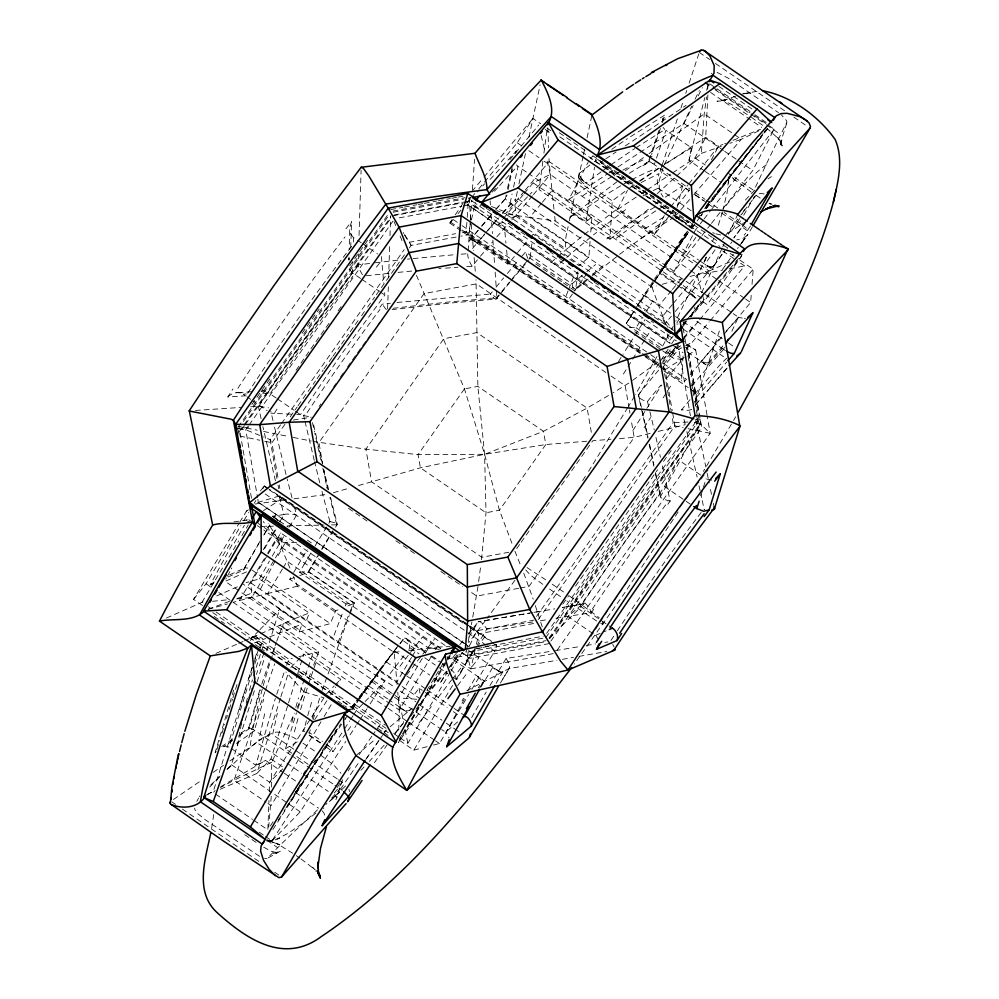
<?xml version="1.0" encoding="UTF-8"?>
<svg xmlns="http://www.w3.org/2000/svg" width="999" height="999" viewBox="0 0 999 999"><rect width="100%" height="100%" fill="white"/><g stroke="black" fill="none" stroke-linecap="round" stroke-linejoin="round"><path stroke-width="0.75" stroke-dasharray="5 3.75" d="M271.253 796.328L268.731 827.085M271.391 787.025L271.753 762.212L294.543 713.111M350.736 247.527L351.548 221.603L349.762 227.747L349.238 249.438M398.713 730.132L399.3 710.052L397.777 692.245M358.466 253.958L358.129 264.885L370.754 263.336M359.053 235.389L361.089 170.367M349.001 257.055L348.901 260.115L349.051 256.568L348.901 259.453M360.589 278.484L352.56 272.989L352.897 261.925M353.521 242.033L353.658 237.612L356.181 239.335M387.612 308.966L388.336 286.825M388.623 277.897L389.735 243.281M389.985 235.677L390.634 215.759M471.665 200.712L472.015 199.937M267.869 829.22L268.981 800.461M269.318 791.87L269.68 782.279L325.686 695.142M707.879 94.942L705.694 137.325L694.992 157.992L671.74 173.476M571.116 212.612L609.989 239.211L612.237 200.911L626.935 189.935M683.054 356.006L681.543 380.219L663.561 367.919M466.895 222.352L466.271 231.706L468.032 234.84L640.484 352.872M467.232 217.357L468.056 205.082L470.292 197.265M662.1 122.415L665.009 114.935L626.173 139.423M468.156 250.737L470.254 220.891M470.354 219.368L471.69 200.312L471.703 201.174M472.44 189.685L474.562 159.353M755.519 187.088C765.609 165.397 776.173 143.506 786.825 122.402A5.32 4.92 9.7 0 0 786.5 120.617L781.343 114.86M689.235 363.186L699.862 424.25L660.314 496.865M657.192 193.681L701.36 153.384L704.208 113.886L706.568 96.878M569.83 259.278L579.22 265.709L588.873 257.18L590.184 239.548M590.771 232.005L591.957 216.92L529.495 174.176M724 334.378L750.624 302.497L751.335 293.419M752.035 284.34L753.209 269.218L737.836 258.691M213.736 814.535L211.313 830.444M696.578 397.165L726.635 362.125M227.959 576.997L243.444 570.167L244.992 567.857L248.813 568.169M478.009 586.388L472.127 620.729M478.646 581.53L480.881 564.56M481.518 559.702L486.014 512.749L484.602 454.308L477.872 386.376L476.024 279.695M579.545 173.227L589.885 165.06M530.119 257.405L532.23 241.458M542.857 161.276L539.098 189.648L586.051 221.778L591.957 216.92M543.918 153.172L547.14 128.871M707.629 89.148L708.491 82.967L706.93 84.003M578.109 272.877L575.649 288.649L586.875 279.083M586.051 221.778L594.53 167.195M595.367 161.863L595.779 159.203M342.532 779.72L335.914 799.724M456.056 679.582L466.408 662.262L468.431 650.586M662.137 122.053L663.099 118.257L661.725 122.265M542.819 638.186L466.196 652.422L466.645 650.074M466.858 648.9L467.52 645.379M468.181 641.857L471.903 621.902M656.455 158.167L665.908 130.32L691.445 147.802L688.985 160.364L703.933 170.604M293.768 749.188L272.59 734.69L277.347 713.298M506.043 195.379L505.469 198.938L508.441 202.148L588.873 257.18M507.48 188.599L512.162 166.758M495.616 209.915L506.356 197.565L506.955 194.793M508.041 189.71L512.487 168.943M516.071 152.273L516.346 150.986L488.773 180.869M513.561 187.1L518.019 166.321L528.221 173.302M517.357 191.508L516.058 197.59L566.895 232.38L568.131 226.623M518.981 183.903L525.437 153.634M528.971 137.063L540.147 84.74M569.355 220.854L583.179 156.044M583.503 154.533L585.127 146.94M587.075 137.825L591.932 115.035M510.127 203.297L512.075 194.031M659.153 363.012L638.411 395.417L647.926 438.249M470.579 223.601L468.032 234.84L460.914 236.164M471.453 219.768L475.387 202.51M475.212 649.462L470.791 668.918L451.698 655.856M476.398 644.255L478.771 633.841L477.01 630.706L279.92 495.816L258.366 502.247L255.095 504.707M264.673 713.786L258.729 740.958L264.935 736.837L272.59 734.69M675.774 212.787L675.324 214.573L672.739 216.096M677.122 207.442L682.517 186.039L688.998 190.484M688.985 160.364L704.832 97.477M706.668 90.222L708.191 84.178M238.798 736.026L249.201 728.783L260.402 690.072M231.506 748.638L255.769 765.234L275.349 698.401M306.368 720.654L303.584 731.618L304.695 731.505M320.729 742.856L308.803 734.69L310.314 729.832M216.071 751.835L215.172 752.459L233.729 689.947M722.801 210.814L727.122 192.42L728.783 177.422L728.658 183.104L728.446 177.048M307.742 715.571L312.225 699.962M248.963 727.634L254.433 730.207L263.773 699.1M291.92 753.234L285.427 748.788L296.478 712.774M313.062 719.917L320.304 695.953M312.312 718.456L314.985 709.477M722.427 212.088L717.844 226.723M700.873 495.566L706.043 478.783M216.883 749.437L219.63 740.571M221.915 733.179L224.675 724.3M226.511 718.393L227.422 715.434M229.258 709.515L232.467 699.163M232.929 697.689L237.05 684.377M227.048 769.205L231.406 764.735L255.245 687.836M257.08 681.93L264.872 656.793M266.708 650.873L279.545 609.477L384.69 681.43L367.794 707.517M259.84 689.884L248.776 727.672L238.811 734.677M252.098 667.707L213.012 792.357L214.835 791.57M254.895 658.803L257.218 651.385M280.432 698.176L256.818 773.476L219.705 789.472M280.894 696.69L289.235 670.117M282.742 768.868L269.68 782.279L256.818 773.476L270.954 758.94L288.087 704.307M288.549 702.834L297.352 674.775M297.814 673.301L303.833 654.108L340.659 679.308L336.488 685.814M741.62 254.72L740.883 257.043L707.167 304.67L701.785 300.986M569.967 217.969L570.292 217.208A9.628 5.694 52.8 0 1 578.309 217.22M276.711 694.268L284.578 671.166M661.638 166.621L660.189 171.016L688.061 190.085M662.125 165.16L678.034 116.833M680.931 108.042L683.341 100.724M685.751 93.394L686.725 90.472M689.135 83.154L698.776 53.859M786.787 123.027L782.492 136.501L780.481 146.641L780.906 140.547L782.192 145.966L777.709 137.375L781.255 143.656L779.008 139.111L766.87 128.334M252.098 671.99L229.146 747.09L225.949 746.203L222.315 746.728M322.065 690.409L349.238 615.621M660.439 128.471L651.585 154.62M662.612 122.053L665.009 114.935M254.757 664.098L257.942 654.795M261.8 684.103L269.63 660.988M297.789 708.865L305.469 686.975M658.94 130.419L648.576 161.076L644.555 164.485L649.063 161.326L628.608 173.651M642.794 165.809L649.038 162.15L649.887 159.64M655.007 162.45L654.27 164.585L689.847 188.923M694.979 401.998L720.466 327.859M264.872 691.832L234.016 780.244L220.542 787.512M265.384 690.359L274.65 663.836M260.277 648.076L262.675 641.308L261.663 640.484M250.499 640.571L251.86 637.612M286.663 665.297L288.848 659.215L292.22 658.378M272.14 653.87L276.224 642.594M566.57 233.479C565.721 237.849 562.649 255.869 571.353 244.842M306.681 619.942L309.215 613.011L259.39 578.908L246.079 582.629M515.122 153.596L516.346 150.986M342.058 781.83L339.548 786.675L333.404 794.043M334.128 635.177L342.994 611.888M308.654 678.333L311.114 671.778M276.735 641.183L282.854 624.887M309.24 733.903L308.928 732.255L322.49 741.52M337.874 642.944L348.251 616.183M712.437 241.696L713.848 237.962M313.624 665.184L318.831 651.823L279.97 625.224L283.941 628.059M662.961 168.194L659.203 180.507L659.265 189.136A16.296 11.826 44.9 0 0 660.539 192.695L663.136 196.928M246.578 571.89L225.162 581.356L299.101 631.955L302.222 624.013L255.269 591.883L236.463 598.776M568.056 290.921L564.822 299.163L566.57 302.285L573.588 292.345M568.593 289.548L573.438 277.21L577.884 271.878M345.317 605.981L346.104 604.008L354.108 602.772M349.812 614.21L354.308 602.946M660.189 495.866L655.219 472.752M350.237 611.251L353.271 603.808L345.604 606.843M664.36 164.748L691.683 106.219M299.101 631.955L330.294 623.626L335.751 610.739L340.135 609.015M706.368 256.98L703.608 263.561L706.793 256.069M264.31 486.088L262.937 488.611M742.095 254.283L740.883 257.043L691.021 316.77M706.181 257.467L675.848 321.104M731.88 331.218L738.361 317.12L733.254 313.636M725.499 350.699L723.513 349.338L724.475 347.34M690.471 316.958L694.967 307.18M701.573 292.844L722.127 248.239M722.776 246.84L724.7 242.657M728.558 234.278L737.574 214.71M297.153 707.504L304.32 692.07L285.901 672.015M695.117 99.126L699.325 90.484M469.505 645.754L469.093 646.803L465.234 644.218M469.63 645.516L477.01 630.706L533.891 620.142M593.031 633.653L567.819 616.408L580.182 606.081L622.102 545.504L664.547 486.513L678.321 459.802L703.533 477.06M700.923 236.913L674.063 271.341L568.918 199.375L588.174 162.175M669.617 215.372L654.308 234.802L617.482 209.603L627.472 190.31M618.019 166.945L683.928 123.414L693.194 105.507M698.189 95.867L702.472 87.6M654.308 234.802L664.298 215.522M711.425 159.915L718.556 146.141L722.876 144.405M674.063 271.341L695.454 230.007L699.3 225.087M723.001 208.629L752.746 170.517L774.15 129.183L751.211 113.486M671.64 329.233L673.039 326.523M744.417 209.678L742.02 214.261M196.815 801.41L198.626 798.039M449.9 222.864L452.048 219.605M213.137 583.541L210.215 584.827L231.955 544.83M225.836 579.07L226.373 578.059M662.674 346.079L668.868 334.515M227.46 576.036L230.195 570.966M231.293 568.931L231.843 567.919M656.955 356.556L635.376 394.68M708.428 362.749L709.602 361.238M259.39 578.908L269.443 561.063M471.678 717.532L486.213 691.995M739.61 218.681L733.453 228.359L727.946 233.504M464.448 698.963L445.904 732.429L448.014 734.877L449.038 738.024M243.444 570.167L258.791 543.668M743.718 215.235L752.372 200.05L740.921 214.947M740.471 220.941L739.385 222.839L724.138 212.4M750.436 225.986L744.243 235.24M753.458 198.152L754.545 196.254M733.541 420.454L735.626 416.808M199.4 796.653L199.825 795.941M272.277 556.131L284.203 535.701M346.104 604.008L299.625 572.202L303.858 564.86M335.751 610.739L289.735 579.245L291.034 576.985M308.679 571.99L318.469 555.282M453.783 677.709L456.68 679.695L460.939 672.364M731.43 424.113L703.421 471.341M263.249 549.787L276.124 527.872M634.64 395.954L628.621 406.193M293.656 572.477L307.168 549.75M482.03 683.741L483.079 682.117M752.472 226.723L749.362 232.055L721.503 212.974M434.19 678.109L440.522 682.442L447.165 671.191M489.96 685.576L506.156 658.441L552.135 651.111M479.607 687.999L483.179 681.917M264.448 548.826L275.824 529.807M627.859 407.48L587.474 473.076M480.969 687.025L492.894 667.107L493.943 667.906M259.927 541.408L244.056 568.556L244.705 568.006L229.046 575.087M263.724 535.052L269.78 524.887M320.979 721.84L271.116 805.631L267.27 803.009M324.138 716.52L332.055 703.209M449.85 666.67L458.029 652.996M466.408 662.262L473.688 649.362M500.399 683.116L509.465 668.044L502.422 679.632M202.522 605.531L193.556 599.4L238.961 523.488M239.76 522.165L248.164 508.416M193.556 599.4L206.056 583.778L240.809 525.674M243.968 520.392L248.701 512.462M254.233 503.221L255.819 500.586M201.948 602.335L238.661 540.958M241.858 535.626L248.239 524.95M264.26 534.44L269.842 525.149M264.448 558.566L239.323 600.574L233.379 602.26M267.582 553.321L277.01 537.574L268.219 523.264M392.195 693.493L251.798 597.402L250.849 582.917L267.37 555.294M268.157 553.983L280.744 532.942L447.44 647.027M282.442 569.005L267.782 593.518L239.323 600.574L389.061 703.046M283.204 567.719L287.063 561.263L277.01 537.574L436.975 647.052L450.037 646.59M411.538 657.367L396.89 681.867L397.14 684.839M412.312 656.068L416.171 649.625L436.975 647.052L434.627 650.998M422.24 658.441L398.638 697.901L403.546 722.077M425.387 653.184L428.534 647.926L440.671 648.851M431.481 656.243L399.3 710.052L390.347 703.92M426.91 690.434L444.218 661.5M399.2 739.385L401.598 735.389M402.397 734.053L446.316 660.639M447.115 659.303L449.5 655.294M450.249 655.731L398.351 742.494L423.339 706.905L419.568 704.332M400.112 737.949L407.829 743.244L450.124 672.527M450.924 671.191L462.1 652.509M399.75 740.521L413.836 750.162L452.872 684.902M433.416 745.079L439.435 743.506L468.668 694.642M471.828 689.36L494.73 651.061L487.037 645.804M496.141 683.316L502.822 671.753M289.36 527.047L296.616 515.034L293.768 504.458M714.198 265.397L724.537 250.761M280.107 521.216L284.128 514.535M321.89 549.562L333.092 531.131M274.076 518.144L275.249 515.871M280.569 522.002L279.558 521.191M298.276 787.849L297.352 789.372M299.825 785.314L300.449 784.29L292.22 797.677M295.804 791.92L296.728 790.396M283.991 811.051L285.364 808.828M286.051 807.704L291.533 798.788M314.398 761.613L315.147 760.376M629.382 327.535L636.088 327.747L642.007 318.231M335.539 527.197L337.325 524.288L330.082 495.654M626.273 323.451L633.878 311.251M628.87 319.268L626.336 323.339L634.328 311.363M630.132 317.257L634.702 309.952M676.885 322.839L679.22 319.143M645.891 312.025L651.635 302.934M638.823 303.409L643.693 295.741M636.363 307.317L652.809 281.631M246.141 395.766L227.809 396.978L232.929 388.961M321.965 753.134L290.959 801.373M644.904 293.856L646.103 291.983M678.121 512L623.988 593.943L574.275 664.06M314.747 719.63L327.285 700.124M330.632 694.917L335.652 687.112M270.367 825.961L273.714 820.741M278.284 820.104L281.656 814.859M287.537 805.694L336.376 729.72M272.864 829.532L340.784 723.85M478.783 188.823L517.245 142.77L532.929 118.456L540.609 123.714M690.846 316.608L700.973 301.049M323.426 808.566L323.863 807.904M582.692 480.519L586.7 474.313M658.816 367.457L659.79 365.934M662.737 361.388L670.579 349.238M265.572 836.538L271.94 840.896L343.743 730.057M344.58 728.758L349.65 720.941M350.499 719.63L353.034 715.721M353.871 714.41L356.406 710.501L364.023 702.672M271.94 840.896L300.224 811.837L345.841 741.42M350.062 734.902L355.969 725.774M356.818 724.462L359.353 720.554M360.189 719.255L366.945 708.815M296.778 414.46L300.462 414.635L341.795 353.658L384.827 295.08L384.615 292.67M660.789 360.489L668.144 349.175M671.615 343.843L675.499 337.862M345.005 719.205L346.616 716.758M653.096 283.266L637.961 305.919L645.004 310.739M304.545 419.493L303.634 415.596L305.844 412.262M337.163 787.474L340.559 782.329M654.47 279.083L685.664 233.429M215.172 752.459L215.996 751.31M295.954 791.732L301.661 783.191M319.218 406.381L320.816 403.971M341.745 724.163L302.597 781.78M687.861 231.069L660.214 272.54L676.985 284.016M690.559 227.023L692.582 223.988L675.649 215.859L617.682 176.186L597.127 158.841M593.731 609.29L591.508 612.624L553.496 618.656M348.214 770.828L350.337 767.657M455.332 214.748L463.511 202.597M676.186 284.515L659.54 273.127L687.849 232.18M688.523 232.205L655.856 279.196M340.547 789.123L358.017 763.598M387.6 698.888L368.394 685.739L359.74 698.289M653.396 282.817L649.712 288.224M314.248 762.312L316.196 759.452M359.041 754.782L371.928 736.101M366.296 758.74L378.983 740.396M654.632 281.006L688.773 232.255M653.945 282.03L670.054 258.479L659.54 273.127M365.771 759.502L379.108 740.234M322.178 750.724L326.286 744.767M670.054 258.479L659.527 273.763L688.698 231.993M344.842 719.642L345.966 718.006M683.191 255.369L695.878 237.325M328.396 741.72L329.508 740.122M330.619 738.511L337.462 728.733M352.123 709.153L357.505 701.485M661.276 271.016L678.658 246.366L698.601 260.015M325.599 746.69L332.942 751.71L344.817 734.814M317.482 809.889C300.699 825.773 283.167 841.27 267.707 858.104A5.32 5.157 76.4 0 1 265.859 858.466L264.523 858.328M678.87 243.057L687.3 231.131L686.488 232.268M373.489 733.865L375.062 731.63M722.414 269.53L733.353 254.171M440.522 682.442L447.227 672.901M251.885 404.445L270.729 377.747M302.123 333.241L319.18 309.078M349.687 265.846L367.632 240.409M238.149 426.935L388.087 214.435M239.922 426.398L238.187 428.858L252.16 426.623M243.394 421.491L388.998 215.135M238.811 432.255L243.144 426.111M244.018 424.887L390.821 216.833M244.455 425.674L239.972 432.03L251.548 498.526M245.354 424.4L390.721 218.394M248.289 426.161L245.754 429.757L257.58 497.714M249.138 424.962L392.982 221.104M280.582 424.825L270.13 439.622L277.472 481.768M281.443 423.588L404.17 249.675M284.952 424.263L271.89 442.757L278.009 477.872M290.172 416.858L297.128 406.993M298.002 405.756L315.409 381.081M317.145 378.621L323.239 369.98M324.113 368.756L331.943 357.654M332.817 356.418L339.785 346.553M341.521 344.081L348.489 334.215M350.224 331.743L358.054 320.642M361.538 315.709L365.022 310.776M367.632 307.08L374.588 297.215M376.336 294.742L405.931 252.809M409.403 247.877L411.151 245.404L457.367 236.825M574.462 291.109L585.864 274.95M359.553 698.588L376.386 674.775L395.554 687.899M379.957 739.035L382.48 735.451M383.316 734.265L385.839 730.681M516.695 548.601L520.279 543.531M521.166 542.257L592.807 440.734L610.913 439.26M536.5 616.445L673.151 422.789L671.927 415.759M538.261 619.567L674.899 425.924L672.452 411.875M562.837 604.095L568.756 595.691M575.524 586.101L657.604 469.792M663.523 461.388L671.141 450.599M546.59 633.366L697.327 419.73L696.803 416.708M545.766 637.637L698.301 421.466L694.243 398.176M549.063 637.974L699.862 424.25L696.415 418.094M549.85 638.448L700.898 424.363L699.125 414.123M550.899 641.058L701.648 427.422L687.961 348.838L685.401 347.078M557.167 650.137L710.189 433.279L707.23 416.271M377.435 728.259L381.443 722.589L382.53 723.201M713.898 265.746L724.525 250.786M384.615 732.367L385.876 730.594M671.915 354.458L677.959 345.929M351.96 709.215L357.305 701.673M358.191 700.411L378.921 671.74M374.438 762.662L387.075 744.942M359.603 698.576L389.285 657.804M351.798 709.502L358.741 699.799L355.257 704.67L385.202 725.162M347.789 730.631L350.836 726.385M715.059 249.85L704.832 264.285L705.818 265.047M692.732 225.349L690.796 228.059M514.947 580.232L487.225 618.156M689.735 227.722L692.394 224.163M352.135 708.091L357.442 700.724M724.063 252.71L724.687 251.835M691.72 228.197L693.656 225.524M699.088 216.571L699.962 215.359M350.974 708.104L358.191 698.239M358.778 698.875L368.394 685.739M727.147 248.451L727.747 247.627M700.848 215.684L701.947 214.173M722.539 239.535L724.188 237.3M737.487 248.489L738.273 247.415M674.362 216.621L677.459 218.494M705.119 208.316L708.453 203.796L706.83 202.685M731.842 242.02L730.694 243.581M706.318 208.242L711.663 200.999M725.012 236.176L737.799 219.043M395.092 733.915L402.522 723.85M359.016 697.127L386.413 660.938M380.744 669.28L382.567 666.82L367.132 687.587L396.79 647.939M741.37 243.207L746.528 236.288M712.724 199.588L731.168 174.987L755.431 191.583M691.608 228.421L696.203 222.228M697.127 220.979L699.887 217.27M700.811 216.034L702.647 213.549M706.33 208.591L748.251 153.297L714.809 196.766L721.066 188.774M742.132 242.183L747.502 235.052M667.819 504.295L670.154 501.161L661.837 463.474M739.722 245.342L745.092 238.199M379.932 307.255L382.28 304.146L390.297 303.234M260.464 490.921L264.186 485.989M745.304 222.577L733.84 237.962L745.641 222.153M741.57 242.894L747.939 234.415L747.24 235.339M485.489 620.504L468.743 642.582M584.078 603.733L562.437 607.442M351.685 707.267L356.631 700.774M359.927 696.44L376.386 674.775M391.371 655.069L396.865 647.839M399.825 643.943L403.958 638.498L402.322 640.571M378.721 670.916L403.983 638.461M754.832 144.93L735.214 170.255L761.713 136.201M390.147 673.526L405.07 654.382M414.76 693.905L419.155 688.249L422.265 690.384M345.941 228.796L351.548 221.603M387.962 658.928L397.477 646.74M700.249 223.863L703.134 220.167M704.095 218.943L710.813 210.339M711.775 209.103L774.15 129.183M701.885 235.689L706.693 229.533M707.642 228.309L710.526 224.613M711.488 223.389L722.04 209.865M753.046 199.226L757.804 193.157M665.009 214.136L669.792 208.067M670.754 206.855L687.961 185.002M688.923 183.779L718.556 146.141L705.694 137.325L661.775 166.571M670.566 214.161L673.438 210.514M677.26 205.657L689.697 189.872M706.493 205.394L763.111 133.491M764.073 132.268L765.983 129.833M705.244 207.867L708.453 203.796M758.703 140.022L723.863 184.241L731.168 174.987M759.427 139.098L767.419 128.958M704.732 208.566L769.355 126.498M448.376 668.718L459.465 654.632M408.916 649.512C411.551 646.078 407.117 636.9 404.358 638.124L426.111 653.109M446.528 671.066L421.029 702.447M499.213 295.367L495.829 299.076L448.076 303.271L392.07 309.64M447.09 656.455L448.414 658.803L452.559 653.671M459.777 644.73L463.511 640.097M468.306 634.165L478.246 621.853M354.208 603.184L308.591 572.09M501.123 293.007L509.777 282.43M469.08 237.6L507.967 264.223L514.335 256.493M456.368 653.209L451.848 658.728L484.79 681.268L480.232 677.959M695.416 405.107L728.034 367.07M484.44 234.49L477.272 243.207L476.248 242.445M477.435 259.865L472.115 266.333L465.821 266.721M510.739 281.256L528.708 259.927M662.012 363.586L676.223 346.578M691.708 385.789L723.513 349.338M478.484 230.145L468.906 241.346A9.665 4.321 44 0 1 476.223 241.783M472.564 248.464L484.802 233.916M695.991 404.295L708.266 389.685M471.978 191.433L482.967 178.272M483.966 177.073L532.929 118.456M458.066 213.624L461.026 210.077M466.945 202.997L470.891 198.264M471.878 197.09L474.837 193.544M509.79 159.715L538.736 125.037M468.993 241.184L478.896 229.308M487.749 230.519L499.213 216.895M524.288 191.259L505.432 213.848L496.828 210.589M525.287 190.072L549.113 161.538L548.876 155.419M673.001 336.326L669.043 341.059L498.489 224.338L502.46 219.593M503.446 218.406L523.251 194.693M524.238 193.506L533.141 182.842L550.224 174.475L689.347 269.68M480.444 256.243L492.395 242.083M532.405 195.804L515.584 215.959L509.003 219.181M533.404 194.63L550.224 174.475L546.403 157.992M541.346 203.471L529.682 217.445L505.432 213.848L665.396 323.339L668.618 328.246M542.32 202.31L552.035 190.659L549.113 161.538L698.838 264.023M517.494 252.685L528.508 239.66M671.415 290.672L658.778 305.794L665.396 323.339L671.353 316.208M672.389 289.498L681.143 279.033L552.035 190.659L554.083 210.339M672.315 304.608L662.424 316.458L664.76 325.15M673.314 303.421L697.065 274.962L722.327 270.167M675.324 311.451L709.078 271.029L729.832 261.913M682.904 324.463L685.876 320.904M686.862 319.717L703.696 299.563L702.135 293.781M682.941 325L685.926 321.416M689.909 316.658L728.696 270.205M729.695 269.018L738.648 258.291M682.854 326.548L687.187 321.366M683.716 338.873L698.688 320.941M699.687 319.742L744.617 265.946L736.9 260.652M686.625 348.938L709.253 321.853M710.252 320.654L753.209 269.218M690.471 374.525L723.014 335.564M689.997 399.662L681.655 409.74L682.529 413.349M481.805 225.849L492.395 213.299M481.693 226.298L492.832 213.149M418.144 705.881L420.067 703.596M694.505 394.28L721.428 363.249L726.735 358.279M452.697 220.055L450.049 222.977M529.495 259.041L529.957 258.129L575.499 289.285L574.787 290.472L588.711 278.696M708.204 363.024L723.788 344.905M496.228 208.828L506.356 197.565M486.313 232.143L498.276 218.306M210.215 584.827L216.009 580.681M709.789 387.899L721.802 373.988M502.46 213.099L510.626 203.634M679.682 211.151L675.649 215.859L653.796 196.778L617.682 176.186L620.192 174.388M680.694 209.965L692.819 195.829M693.83 194.655L741.308 139.273L759.265 130.607M677.522 365.434L682.579 359.565L668.044 349.625M496.815 236.925L508.479 223.576M531.63 236.014L533.191 234.216L537.412 237.1M522.027 256.094L525.511 252.073L571.99 283.878L573.576 289.685M403.783 722.789L394.205 733.828M723.276 372.302L727.697 367.307M715.796 342.757L720.916 336.988M502.684 213.299L515.696 198.838L514.997 205.981L516.271 214.86L566.108 248.963M747.04 235.614L742.632 238.624L736.75 239.91M511.838 219.805L516.271 214.86M494.455 191.271L497.902 187.437M671.44 412.949L663.361 366.608L678.833 349.325L681.793 347.752M325.786 804.62L326.973 803.296M331.718 798.014L340.047 788.785L334.965 785.301M725.986 331.343L738.761 317.395L744.218 318.469M499.612 185.539L517.619 166.046L516.408 164.897M384.165 745.167L369.268 761.425M360.926 770.291L364.048 766.97M227.809 396.978C231.481 393.119 237.837 391.146 242.695 393.906M258.878 630.719L251.261 638.536L356.406 710.501M259.965 629.595L279.545 609.477M290.784 667.519L303.833 654.108M209.653 787.087L219.443 777.035M326.523 693.843L334.141 686.013M335.227 684.902L340.659 679.308M365.11 701.56L384.69 681.43M549.425 638.336L583.965 603.833L562.674 607.479M345.504 786.001L328.708 802.234L339.672 791.857L329.795 800.998M210.664 785.027L220.117 775.998M227.16 769.305C242.869 756.43 255.794 737.312 276.136 732.092A16.296 9.84 26.9 0 1 279.757 732.329L290.122 735.863A60.877 36.788 26.9 0 1 296.166 739.085L298.501 740.446M571.99 283.878L582.417 275.212M355.944 755.569L375.786 738.848M383.966 731.967L386.301 729.994M390.109 726.785L412.237 708.141M457.679 721.94L445.504 732.155L441.67 729.545M609.989 239.211L651.148 207.068M592.432 274.45L605.244 264.023M592.107 275.924L629.22 246.915L654.47 229.246M315.809 813.136L302.797 823.376L287.525 833.641L274.363 840.259L279.52 838.273L268.906 840.958M586.838 271.603L595.616 264.598M571.228 216.209L618.98 180.27M246.129 511.5L248.376 509.802M294.855 618.543L309.215 613.011M594.43 161.713L596.94 159.877M601.111 171.865L586.063 182.992L584.939 182.33M602.347 170.979L609.702 165.697M628.895 383.029L613.286 392.694M632.617 380.344L658.616 361.613M662.337 358.941L680.906 345.554M625.212 170.779L647.777 154.52M649.038 153.621L704.208 113.886L741.308 139.273L729.894 143.307M631.243 186.801L634.103 184.753M711.251 73.789L711.9 73.327M655.531 203.921L659.877 200.861M610.926 164.823L634.752 148.526M639.772 180.744L659.465 167.432M232.742 738.91L221.728 746.565M236.413 743.456L254.932 730.531L290.497 754.869M611.75 149.313L624.987 140.235M620.179 179.445L623.776 176.935M232.63 740.321L223.389 746.753M746.777 220.979L730.032 232.005M173.451 799.462L201.686 780.207M213.237 772.327L223.514 765.334M229.932 760.951L256.88 742.582L284.752 761.65M640.796 238.536L673.151 217.782M665.334 197.115L682.517 186.039M614.772 175.986L600.586 162.313L604.47 159.728M605.769 158.866L616.121 151.96M625.187 145.929L686.076 105.395M628.184 188.936L634.64 184.64M639.81 181.194L660.476 167.432M617.482 209.603L636.863 196.703M642.032 193.257L645.903 190.684M647.202 189.822L670.454 174.338M592.894 156.344L590.309 158.042L695.454 230.007M568.918 199.375L607.679 173.776M608.978 172.914L616.733 167.795M655.419 227.01L668.818 218.456M409.328 710.464L410.077 709.964L409.553 710.364A9.628 4.895 38.7 0 1 400.037 707.767M635.926 147.752L664.897 129.558M283.791 623.538L283.291 623.95A9.628 4.408 19.3 0 0 286.8 630.282M644.58 228.946L665.734 215.984M268.294 857.816L280.944 850.886L272.502 853.808L277.397 852.309L275.699 852.859L278.271 852.884L271.391 851.335L263.711 847.214M263.499 510.576L281.668 498.938L465.222 624.562M684.253 357.492L665.122 369.73L660.189 366.358M688.074 355.032L695.716 350.137L707.017 415.035M664.298 164.311L691.445 147.802M686.937 320.916L683.016 322.752M608.528 395.492L587.125 408.079L543.493 431.293L484.602 454.308L420.392 467.832L357.942 485.701M206.955 794.767L213.199 791.121M220.679 786.725L265.572 760.426L283.017 772.364M285.427 748.788L297.839 741.52M643.031 195.954L648.189 193.169M641.133 182.555L659.065 173.589L657.205 180.906L658.216 188.174L691.171 210.727M207.055 794.767L215.147 790.409M685.526 345.766L692.257 342.195M466.72 690.759L508.928 668.606L556.93 660.314M653.246 190.584L658.216 188.174M255.769 765.234L265.572 760.426M498.489 224.338L507.692 219.83M271.753 762.212L234.016 780.244L265.996 802.135M260.989 391.408C264.56 389.235 274.638 394.867 261.925 392.957M166.471 618.019L204.308 601.361M216.721 595.891L237.6 586.7M215.984 653.383L237.3 644.005M238.724 643.381L242.982 641.508M244.405 640.871L259.278 634.328M260.664 633.728L294.093 619.005L243.257 584.215M595.554 635.376L606.131 630.881M724.725 143.656L725.649 143.282M733.041 140.297L760.464 129.246M254.458 642.919L265.634 638.498M269.705 636.887L302.222 624.013M208.267 609.115L230.207 601.073M289.735 579.245L294.218 577.597M299.825 575.549L307.667 572.664M735.813 96.154L725.636 99.75M701.36 153.384L721.328 146.329M713.074 266.346L710.988 266.87L707.642 266.059M726.635 99.45L724.038 100.212L728.184 99.013L717.045 101.236L725.262 100.624L722.789 100.387L731.693 104.483L750.199 116.508M689.959 276.498L709.078 271.029L700.124 264.897M333.391 492.694L349.75 488.024M208.104 609.415L227.435 603.945M651.922 287.138L658.778 305.794L529.682 217.445L555.182 220.929L651.922 287.138L656.306 285.914M662.15 284.303L681.143 279.033M743.456 93.669L759.764 90.897M413.836 750.162L427.385 746.64M745.454 318.231L744.43 318.444M650.212 433.391L634.178 437.375L618.668 438.636M658.229 431.406L684.939 424.775M694.293 422.465L698.301 421.466M298.976 656.693L318.831 651.823M297.44 586.213L267.782 593.518L396.89 681.867L394.168 652.422L297.44 586.213L293.406 576.51M477.01 648.801L495.129 644.405A9.553 2.935 -53.4 0 1 494.742 651.061M764.198 193.918L757.891 193.207M261.376 391.246L262.7 390.921M729.757 268.756L744.617 265.946M390.696 209.603L402.934 207.33M404.47 207.055L416.708 204.77M418.231 204.495L422.827 203.634M424.35 203.359L436.6 201.086M438.124 200.799L450.362 198.526M451.898 198.239L456.481 197.39M458.017 197.103L464.135 195.966M392.982 211.089L465.084 197.702M393.206 212.213L463.686 199.126M468.631 198.214L471.103 197.752M394.143 214.972L463.761 202.035M464.997 201.81L472.465 200.424M392.507 215.859L462.887 202.785M464.423 202.497L472.077 201.074L676.398 340.921M399.263 217.857L461.938 206.219M463.474 205.931L468.056 205.082L670.042 343.319M404.558 234.54L409.39 242.27L455.606 233.691M462.712 232.367L466.271 231.706L643.656 353.109M508.891 552.26L481.843 557.28L371.578 481.818L365.896 449.163L443.793 338.748L476.86 332.605L587.125 408.079L591.77 434.79M518.581 588.311L476.735 596.091L469.043 590.821M520.079 588.036L529.045 586.376L634.178 437.375L631.006 419.13M474.413 648.975L543.256 636.188M448.414 658.803L546.091 640.659M462.187 652.584L467.457 656.181L546.191 641.558M549.113 643.606L469.542 658.378L461.838 653.096M553.234 653.608L470.791 668.918L467.457 656.181M299.625 572.202L308.591 571.59M562.437 659.34L573.488 657.379M579.02 656.393L606.843 651.485M532.517 612.574L478.384 621.715L529.707 613.136M533.941 612.337L541.033 611.126M536.263 612.012L554.732 608.841M555.394 650.586L580.244 646.49M586.363 645.479L595.579 643.955M604.807 642.444L607.892 641.945M325.936 745.079L329.745 746.603L332.942 751.71M293.319 420.067L311.238 417.207M540.459 620.741L548.276 619.492M711.725 480.044L706.518 479.083M532.654 621.977L486.925 629.058A401.935 62.687 -55.9 0 0 477.372 644.617M678.034 323.976L676.847 324.126M233.891 521.915L248.763 519.73L249.887 520.454M273.801 517.17L272.465 516.246L283.878 514.572L278.758 494.368M255.157 504.008L286.688 499.775M293.968 498.801L326.723 494.405M742.407 93.956L750.736 92.845L744.642 93.644M394.168 652.422L401.511 651.485M408.841 650.549L416.171 649.625L287.063 561.263L290.522 569.58M393.069 308.291L447.54 302.11L496.915 297.764M375.337 262.787L399.438 260.027M246.016 520.142L246.678 520.054M366.408 275.749L391.733 273.027M397.028 302.485L490.397 294.043M407.455 259.153L409.752 258.916M413.186 258.554L454.283 254.733M398.064 272.39L413.861 270.854M212.525 601.286L229.146 599.65M236.688 598.901L251.798 597.402L281.693 547.427L280.744 532.942M438.748 268.681L441.009 268.494M586.925 441.208L545.804 444.543L484.602 454.308L418.082 454.582L365.896 449.163L313.798 441.546M445.529 268.144L457.942 267.233M461.126 254.196L467.957 253.696M238.024 392.619L253.222 391.633M246.291 393.993L243.169 394.205L245.679 395.929M195.442 410.439L241.433 407.392M250.637 406.78L258.479 406.268L268.519 407.842M236.139 392.719L241.146 392.445M688.011 422.003L673.151 422.789L674.899 425.924L683.179 427.647M682.579 359.565L673.738 358.429L662.499 350.699M260.402 526.448L273.326 526.173M287.425 525.874L324.038 525.087M331.506 524.925L336.463 524.812A407.792 75.624 -55.3 0 0 335.277 526.81M296.528 542.569L281.706 542.282L263.748 529.994M266.633 841.033L272.615 841.195L266.82 839.947L279.845 844.854L276.498 843.281L292.719 853.246M291.233 414.185L270.891 413.186M416.845 699.288L398.638 697.901L393.494 694.38M253.421 637.437L259.715 639.248M720.704 234.977L715.371 233.716M439.21 649.387L428.534 647.926L281.693 547.427L263.249 521.49M238.524 428.733L245.754 429.757L259.653 435.389M303.634 415.596L310.926 417.008M237.912 426.323L257.205 430.194M263.636 431.481L288.074 436.388M293.219 437.412L311.226 441.034M450.786 669.093L453.833 672.29L456.68 679.695M688.136 428.683L710.189 433.279L700.898 424.363L693.069 422.252M239.91 436.088L259.765 440.234M264.723 441.271L271.89 442.757L270.13 439.622L263.461 436.925M648.763 161.076L653.096 163.736M717.07 72.365L728.421 78.284L778.496 112.65M695.566 419.243L697.327 419.73M304.32 692.07L323.376 697.589M675.511 217.894L677.322 218.531M678.146 218.831L688.648 222.577L600.586 162.313M769.292 203.172L772.04 204.158M268.594 840.609L279.845 844.854M714.485 233.391L712.712 232.667M491.446 206.493L515.584 215.959L662.424 316.458L673.451 330.644M708.303 266.346L710.264 267.195L706.168 265.284L708.303 266.346L706.718 265.572M466.97 204.221L670.142 343.019M259.028 638.91L256.968 637.899L260.789 640.009M288.099 630.781L286.988 630.194M600.711 623.451L603.246 624.125L601.935 621.041M477.497 676.286L478.209 676.66M690.272 294.168L691.42 294.817M478.708 209.166L477.984 208.779M768.993 203.259L771.128 204.42M259.515 856.318L205.257 819.704L197.927 813.81L195.067 810.002A5.32 5.157 76.4 0 1 194.668 808.104M526.96 567.557L545.741 579.77M253.159 729.445L254.433 730.207M686.725 344.692L695.716 350.137L687.062 344.218M740.059 223.277L742.419 224.837M475.886 242.208L473.064 240.422L475.224 241.808M596.64 621.003L566.92 600.986M701.423 361.725L707.442 365.721L687.324 351.948M302.997 743.219L316.084 752.01M400.499 707.904L407.255 712.337L388.886 699.762M494.318 668.181L501.086 672.714L468.581 650.474M352.56 272.989L348.701 268.506M343.469 705.082L344.168 705.544M256.081 842.369L241.646 832.617M756.056 195.292L760.901 198.526M634.702 331.73L639.497 334.952M308.441 571.515L354.083 602.759M699.263 52.398L709.64 59.503M715.409 63.449L784.602 110.802M793.83 117.12L807.679 126.586M718.93 86.376L752.422 109.303M709.777 83.841L753.571 113.811M754.857 114.698L766.458 122.627M705.319 82.08L711.7 86.451M712.974 87.313L749.937 112.612M704.832 82.742L709.939 86.239M715.059 89.748L749.612 113.386M750.886 114.261L764.959 123.888M766.245 124.763L780.319 134.403M710.639 92.47L761.65 127.385M683.928 123.414L723.438 150.462M724.712 151.324L737.449 160.052M738.736 160.926L752.746 170.517M694.992 157.992L705.294 165.047M705.182 171.453L721.365 182.53M694.929 192.407L705.094 199.363M706.355 200.237L719.068 208.928M695.479 194.917L705.207 201.573M694.742 194.668L703.658 200.774M708.116 203.821L714.809 208.404M559.278 132.742L586.925 151.673M592.757 155.669L712.712 237.762M713.723 238.449L716.733 240.522M722.776 244.655L728.009 248.227M547.015 128.097L550.849 130.719M559.815 136.863L719.904 246.428M730.157 253.434L736.563 257.817M678.458 219.181L684.415 223.264M685.414 223.938L690.384 227.347M545.179 129.433L551.61 133.841M722.752 250.974L735.614 259.777M578.533 177.847L612.237 200.911M699.849 260.864L712.362 269.43M517.245 142.77L522.365 146.279M528.783 150.662L539.035 157.692M544.168 161.201L696.765 265.634M698.051 266.508L717.282 279.683M718.568 280.557L744.218 298.114M745.491 298.988L750.624 302.497M690.634 270.554L697.065 274.962L701.748 292.332M664.422 266.521L684.814 280.482M686.088 281.356L703.933 293.569M705.207 294.443L731.98 312.762M533.141 182.842L681.892 284.653M683.179 285.527L703.696 299.563M681.78 287.3L696.153 297.14M677.472 285.402L697.24 298.938M696.815 321.303L722.24 338.698M728.596 343.057L733.89 346.678M644.767 295.442L674.275 315.634M675.561 316.508L681.967 320.904M683.254 321.778L723.026 348.988M683.304 329.183L725.873 358.304M538.473 237.824L558.079 251.248M560.427 252.847L565.122 256.069M647.352 312.35L652.06 315.559M654.407 317.17L673.189 330.032M481.043 204.608L484.902 207.255M486.188 208.142L491.346 211.663M508.091 223.127L513.249 226.648M520.966 231.943L526.123 235.464M550.599 252.21L553.171 253.983M559.615 258.391L563.473 261.026M594.393 282.193L600.836 286.601M607.267 291.009L609.852 292.769M651.061 320.979L653.646 322.739M675.786 344.056L682.205 348.439M675.287 346.541L682.991 352.747M673.338 345.579L678.833 349.325L690.396 415.784M636.088 327.747L662.237 345.642M660.202 347.265L626.048 323.888L626.286 325.936M665.896 351.161L671.59 355.057L672.115 357.392M535.701 263.911L562.325 282.13M641.92 336.613L661.288 349.862M453.146 219.518L460.839 224.787M462.112 225.662L649.338 353.808M650.624 354.682L658.316 359.94M663.448 363.461L686.525 379.258A9.553 2.86 -59.2 0 1 681.443 380.319M644.892 353.958L659.665 364.073M450.412 222.04L460.689 229.071M461.975 229.945L644.305 354.732M645.591 355.607L662.275 367.033M642.944 354.558L658.965 365.522M449.837 223.114L461.326 230.981M462.612 231.855L640.034 353.284M645.129 356.768L659.165 366.383M660.439 367.257L682.13 382.093M663.923 370.954L688.236 387.587M690.684 389.26L697.702 394.068M605.943 372.54L476.386 283.866L424.076 293.569L318.943 442.569L322.64 463.848M611.076 376.049L625.187 385.701L629.158 408.504M357.442 240.197L361.226 242.782M362.487 243.644L377.61 253.996M361.875 279.358L378.459 290.709M379.732 291.583L384.827 295.08M664.547 486.513L693.893 506.593M552.247 584.203L564.997 592.919M276.224 398.052L268.444 392.719M277.51 398.926L294.093 410.277M295.367 411.151L300.462 414.635M580.182 606.081L600.599 620.042M601.873 620.916L610.801 627.035M246.94 396.79L250.724 399.388M251.985 400.249L267.108 410.601M348.451 508.291L367.694 521.453M395.916 540.771L415.159 553.946M440.821 571.503L462.624 586.425M465.634 623.576L269.53 489.335M466.908 624.45L491.183 641.033M263.998 486.226L267.857 488.861M269.143 489.735L468.156 625.948M469.443 626.823L493.843 643.518M470.142 627.934L478.771 633.841L535.564 623.126M265.197 493.968L466.521 631.755M467.807 632.642L485.751 644.929M466.745 644.867L258.366 502.247L257.842 499.225M463.948 643.331L256.169 500.786M272.465 516.246L288.324 527.11M307.517 540.234L311.351 542.869M257.892 523.201L262.799 526.56M264.023 527.41L440.659 648.301M248.763 519.73L250.587 520.979M257.33 525.599L262.462 529.108M406.256 638.461L427.06 652.684M431.905 656.006L441.583 662.624M442.794 663.461L445.217 665.109M430.844 656.355L438.436 661.55M442.232 664.148L444.13 665.446M410.202 647.876L418.918 653.846M424.725 657.817L435.377 665.109M439.26 667.757L447.964 673.726M394.505 650.948L410.939 662.2M413.286 663.811L429.732 675.062M252.048 570.079L330.294 623.626M386.201 661.887L405.444 675.062M406.718 675.936L425.961 689.098M427.247 689.984L452.909 707.542M454.183 708.416L464.448 715.446M425.387 692.519L447.19 707.442M453.409 711.7L459.64 715.958M250.849 582.917L400.886 685.601M402.16 686.475L420.117 698.763M400.349 691.171L415.796 701.748M418.718 704.307L442.02 720.254M446.253 723.151L455.781 729.67M456.843 730.394L458.966 731.842M371.566 681.555L393.231 696.39M394.505 697.265L414.91 711.213M416.183 712.087L440.397 728.671M206.056 583.778L212.462 588.174M218.868 592.557L231.693 601.336M232.979 602.21L386.863 707.529M388.149 708.403L407.38 721.565M408.666 722.452L434.303 739.997M435.589 740.883L439.435 743.506M255.145 636.151L288.848 659.215M208.379 606.743L210.964 608.503M216.109 612.025L385.951 728.271M393.681 733.553L398.826 737.075M212.762 612.549L388.224 732.629M214.148 616.433L224.463 623.488M255.369 644.642L264.385 650.811M297.877 673.738L304.57 678.383M337.812 701.061L346.678 707.205M377.734 728.396L388.037 735.439M309.091 735.389L320.092 742.919M296.129 750.798L310.252 760.464M311.426 761.263L337.312 778.983M338.486 779.794L345.554 784.627M296.778 756.555L308.117 764.322M291.77 755.744L305.744 765.309M307.018 766.183L333.691 784.44M286.988 763.174L301.473 773.089M303.708 774.625L328.221 791.408M334.915 795.978L337.138 797.502M270.954 758.94L283.828 767.744M284.253 773.214L299.2 783.441M295.492 792.419L318.481 808.154M231.406 764.735L287.475 803.109M288.761 803.983L300.224 811.837M215.559 794.093L252.547 819.405M253.821 820.279L267.844 829.882M259.203 832.179L264.298 835.664M266.995 840.371L277.223 847.377M172.028 801.997L175.499 804.37M182.417 809.103L260.839 862.786M274.675 872.252L279.295 875.411M569.28 595.854L599.263 617.707M560.539 596.628L549.587 589.073M264.385 485.801L268.244 488.449M326.161 744.03L328.509 745.654M742.507 224.887L748.101 229.733M751.41 117.32L765.684 127.447M692.307 295.554L694.555 297.115L691.795 295.067M563.486 282.942L573.95 290.234M259.703 647.689L260.339 648.139M751.211 192.058L732.517 178.009L735.089 180.694L727.996 172.49M296.341 855.656L299.912 858.166M301.111 859.003L315.097 869.704L312.4 867.194L316.283 871.553M542.794 584.328L530.769 575.436L525.736 569.967M276.473 519.018L279.196 520.954M320.379 754.982L330.731 762.736A63.137 38.149 26.9 0 1 334.977 766.37L340.884 773.238M477.26 208.316L471.416 204.183L504.37 226.736L505.944 243.132M691.558 389.86L693.793 391.496M652.597 163.361L653.783 164.236M578.271 217.382L579.245 218.169M341.084 789.56L342.195 790.434M353.209 237.275L350.724 234.028L349.725 229.433M596.003 635.714L598.938 640.559M400.124 707.629L399.125 706.78M664.822 129.508L663.111 127.422M322.202 810.813L324.138 813.398L324.975 816.645M584.178 181.706L580.981 178.721L582.617 180.332M583.154 180.869L579.682 175.05M249.176 728.758L248.714 728.096M649 162.113L648.551 161.413M527.847 258.479L525.511 252.073M404.657 235.327L411.151 245.404L409.39 242.27M403.296 232.517L403.871 233.441M663.361 366.608L665.122 369.73L672.252 410.701M465.771 651.66L466.196 652.422M279.92 495.816L281.668 498.938L281.056 495.429M394.081 221.653L395.716 225.587M400.075 236.039L402.26 241.271M416.433 275.274L464.448 388.873L484.602 454.308L499.425 510.252L512.962 546.028M514.897 551.136L521.091 566.558M523.738 573.164L533.216 599.188M535.314 605.594L542.282 626.96M667.095 333.828L669.043 341.059M329.857 521.553L321.803 490.746M348.951 789.185L349.45 791.658M292.02 497.814L287.163 478.971M336.738 524.775L329.87 497.552M286.039 474.537L274.45 426.785M319.792 482.854L314.585 461.75M327.909 489.547L322.802 468.169M314.26 460.427L304.845 420.816M648.701 406.618L647.477 401.536A9.94 4.495 13.1 0 1 638.211 394.63M328.671 489.897L323.851 469.717M275.449 480.869L262.887 426.635M683.99 419.405L685.189 424.475M649.924 411.7L654.258 430.057M322.502 463.948L312.949 421.765M272.989 420.567L270.804 411.251M686.862 431.605L697.102 477.047M541.183 135.527L545.004 151.998M638.561 394.717L641.433 407.292M419.155 688.249L419.93 693.106M320.929 460.127L314.835 433.316M655.956 437.437L660.451 457.242M642.295 411.089L648.064 437.225M695.791 420.03L705.868 467.02M312.437 422.577L314.535 431.968M261.114 418.706L258.354 406.268M699.013 485.826L701.573 497.589M702.222 500.549L704.145 509.415M649.687 444.742L653.945 464.935M649.2 444.218L653.958 466.708M655.544 472.564L660.327 495.616M707.192 473.389L709.165 482.979M710.476 489.398L711.788 495.829M713.336 503.346L713.773 505.506M405.07 729.632L407.829 743.244M687.075 344.942L698.9 412.899M683.116 328.072L684.715 337.225M684.977 338.761L688.973 361.65M691.72 383.628L692.732 389.448M692.981 390.896L694.093 397.277M629.42 410.015L629.944 413.062M323.701 469.93L326.873 488.161M279.233 484.902L279.832 488.411M278.084 485.277L278.696 488.786M238.461 430.382L239.248 434.965M554.72 216.383L555.182 220.929M506.618 250.162L507.967 264.223M381.393 256.581L383.766 283.054M468.968 197.889L471.116 222.852M471.241 224.238L473.514 250.587M474.113 257.517L475.424 272.764M490.109 200.899L490.397 204.845M491.046 214.036L492.42 233.579M492.882 240.047L494.692 265.734M495.142 272.115L496.216 287.325M496.491 291.109L496.928 297.402M547.802 127.872L548.576 147.765M583.94 183.779A10.115 7.53 33 0 1 579.233 173.077M550.824 262.637A445.641 90.497 -47.7 0 1 592.719 227.822M596.853 224.563A445.641 90.497 -47.7 0 1 599.962 222.128M605.132 218.132A445.641 90.497 -47.7 0 1 617.519 208.766M478.234 208.304A9.678 3.946 40.7 0 1 472.577 201.149M479.77 206.181A448.651 78.784 -55.7 0 1 483.341 202.098M492.157 192.108A448.651 78.784 -55.7 0 1 495.654 188.212M247.64 521.291A9.678 2.448 30.1 0 1 250.549 522.29M277.822 520.679A9.665 2.86 27 0 1 275.249 515.996M239.298 709.54A445.666 104.633 -61.5 0 1 246.753 684.59M248.589 678.833A445.666 104.633 -61.5 0 1 252.46 667.082M253.983 662.599A445.666 104.633 -61.5 0 1 260.427 644.255M251.548 637.35A10.115 6.306 37.1 0 1 262.824 638.861M384.727 722.352A10.115 5.819 17 0 1 386.725 724.6M418.956 723.026A445.666 45.879 -49.8 0 1 431.268 706.58M438.236 697.377A445.666 45.879 -49.8 0 1 451.66 679.844M502.959 671.865A9.665 3.084 35.4 0 1 493.581 668.368M477.547 676.847A9.678 2.535 33.4 0 1 482.392 681.768M462.087 700.774A448.651 75.912 -55.5 0 1 463.524 698.251M467.857 690.646A448.651 75.912 -55.5 0 1 475.249 677.834M708.279 362.612A9.678 4.046 37.1 0 1 700.836 360.689M699.025 363.836A448.651 73.851 -55.6 0 1 714.51 345.966M693.806 391.133A9.665 4.558 35 0 1 696.69 397.227M691.508 294.693A9.628 6.194 31.3 0 1 696.128 299.837M714.048 265.259A10.115 7.03 56 0 1 705.531 266.92M407.779 726.698A462.437 31.481 -57.4 0 1 431.481 686.038M434.79 680.444A462.437 31.481 -57.4 0 1 438.149 674.787M260.589 588.848A462.437 124.937 -53.8 0 1 275.911 559.715M278.134 555.644A462.437 124.937 -53.8 0 1 286.701 540.272M505.394 220.642A462.437 127.298 -59 0 1 507.642 218.144M512.125 213.224A462.437 127.298 -59 0 1 531.98 192.27M536.338 187.874A462.437 127.298 -59 0 1 540.671 183.554M672.127 351.386A462.437 28.859 -52.4 0 1 679.869 342.133M683.691 337.575A462.437 28.859 -52.4 0 1 693.194 326.323M496.915 297.49A407.792 75.162 -56.1 0 1 499.013 294.88M501.823 291.408A407.792 75.162 -56.1 0 1 509.49 282.018M512.262 278.646A407.792 75.162 -56.1 0 1 530.094 257.505M638.736 394.343A407.792 63.561 -55.1 0 1 659.665 368.868M663.786 363.961A407.792 63.561 -55.1 0 1 671.965 354.345M307.742 572.627A407.792 75.624 -55.3 0 1 317.607 555.856M321.778 548.888A407.792 75.624 -55.3 0 1 332.779 530.844M274.363 413.424A397.402 107.305 -56.2 0 1 277.41 408.441M376.411 267.108A397.402 107.305 -56.2 0 1 381.743 260.452M560.277 621.653A397.402 27.173 -55 0 1 684.402 446.69M270.529 393.119A449.513 74.213 -55.6 0 1 352.909 276.149M451.111 666.832A407.792 63.099 -55.9 0 1 459.29 652.996M468.906 637.012A407.792 63.099 -55.9 0 1 478.184 621.878M582.592 603.496A407.043 63.649 -55.6 0 1 660.289 493.319M362.425 274.75A10.04 1.911 60.6 0 1 357.979 264.66M460.814 672.464A401.935 62.687 -55.9 0 1 474.637 649.15M478.284 621.378A9.94 3.084 55.9 0 1 486.838 629.083M584.253 603.021A10.177 1.848 61.1 0 1 591.708 612.687M399.887 666.333A416.421 36.613 -50.1 0 1 422.39 637.1M401.998 681.206A408.703 35.327 -49.9 0 1 404.183 678.321M406.755 674.949A408.703 35.327 -49.9 0 1 434.415 639.223M329.807 521.59A9.94 1.748 8.3 0 1 337.075 524.837M303.971 564.797A401.935 74.038 -55.3 0 1 311.301 552.31M315.047 546.016A401.935 74.038 -55.3 0 1 326.573 526.997M328.821 523.351A401.935 74.038 -55.3 0 1 329.957 521.515M294.405 731.88A416.421 103.921 -61.3 0 1 298.202 717.881M300.599 709.565A416.421 103.921 -61.3 0 1 316.671 660.601M291.858 722.302A408.703 102.547 -61.5 0 1 294.018 713.96M295.829 707.329A408.703 102.547 -61.5 0 1 298.539 697.839M300.187 692.307A408.703 102.547 -61.5 0 1 313.074 652.909M386.413 309.59A10.177 1.623 60.2 0 1 382.292 304.021M307.192 412.55A401.898 73.551 -55.6 0 1 380.02 309.39M315.272 414.048A407.043 74.813 -55.6 0 1 317.532 410.664M333.541 387.038A407.043 74.813 -55.6 0 1 335.851 383.678M340.484 376.985A407.043 74.813 -55.6 0 1 344.368 371.416M347.477 366.983A407.043 74.813 -55.6 0 1 373.414 330.894M378.171 324.45A407.043 74.813 -55.6 0 1 379.757 322.302M497.102 298.052A9.94 3.159 63.2 0 1 490.447 293.931M490.372 294.168A401.935 73.626 -56 0 1 492.27 291.82M496.066 287.138A401.935 73.626 -56 0 1 503.621 277.959M507.38 273.439A401.935 73.626 -56 0 1 518.543 260.24M606.805 238.936A408.703 108.741 -50.6 0 1 657.642 205.507M616.408 238.137A416.421 110.015 -50.8 0 1 626.585 230.619M629.907 228.234A416.421 110.015 -50.8 0 1 668.531 203.297M647.514 401.386A401.935 63.099 -55.2 0 1 660.814 385.177M666.445 378.409A401.935 63.099 -55.2 0 1 677.584 365.272M670.129 501.048A10.177 2.997 12.8 0 1 660.177 496.853M623.401 374.051A408.703 29.133 -60.4 0 1 630.581 362.462M632.642 359.141A408.703 29.133 -60.4 0 1 648.863 333.366M618.381 361.738A416.421 30.519 -60.3 0 1 623.214 353.996M625.374 350.562A416.421 30.519 -60.3 0 1 645.054 319.543M592.307 609.103A401.898 63.162 -55.6 0 1 667.944 501.848M612.712 644.343A10.04 1.773 56.5 0 1 614.01 646.877M611.013 640.384A401.96 69.168 -55.6 0 1 614.522 635.052M617.345 630.769A401.96 69.168 -55.6 0 1 701.223 512.412M506.081 658.503A10.04 3.422 55.8 0 1 509.29 668.681M457.629 685.676A417.594 28.609 -51.1 0 1 466.82 673.526M472.34 666.271A417.594 28.609 -51.1 0 1 478.696 657.954M452.572 678.883A408.379 27.073 -51 0 1 461.963 666.545M466.096 661.151A408.379 27.073 -51 0 1 484.253 637.587M283.928 514.435A10.04 2.073 7.8 0 1 296.528 515.072M237.462 745.891A417.594 112.3 -60.2 0 1 247.715 696.952M249.438 690.484A417.594 112.3 -60.2 0 1 252.422 679.857M253.621 675.786A417.594 112.3 -60.2 0 1 263.649 644.467M250.25 745.316A408.379 110.664 -60.4 0 1 275.662 645.504M296.004 370.354A401.96 67.595 -55.6 0 1 330.07 321.853M338.137 310.726A401.96 67.595 -55.6 0 1 342.557 304.707M258.928 406.231A410.564 69.056 -55.6 0 1 358.029 265.834M472.14 266.184A10.04 3.484 63.9 0 1 467.757 253.908M587.187 207.555A408.379 115.434 -52 0 1 655.606 168.706M582.642 195.916A417.594 117.045 -52.1 0 1 587.949 192.17M593.169 188.586A417.594 117.045 -52.1 0 1 646.103 158.616M650.112 156.943A417.594 117.045 -52.1 0 1 652.072 156.156M704.832 509.515A10.04 3.259 13 0 1 704.158 509.353M691.795 409.34A10.04 4.833 13.1 0 1 681.705 409.615M632.866 430.544A408.379 22.303 -59.1 0 1 661.7 384.99M644.118 427.734A417.594 23.851 -59 0 1 650.636 417.42M663.111 397.839A417.594 23.851 -59 0 1 672.19 383.703M590.721 636.713A399.762 67.545 -55.8 0 1 708.016 469.93M237.862 388.336A408.554 69.992 -55.5 0 1 345.042 236.963M247.665 393.281A399.762 68.456 -55.5 0 1 352.322 245.479M234.253 543.094A457.53 78.259 -55.7 0 1 244.38 525.287M405.507 723.351A455.519 47.652 -50 0 1 421.428 701.947M426.461 695.279A455.519 47.652 -50 0 1 441.021 676.148M240.672 724.962A455.519 106.231 -61.4 0 1 242.457 718.631M243.656 714.485A455.519 106.231 -61.4 0 1 251.661 688.636M253.634 682.679A455.519 106.231 -61.4 0 1 257.754 670.516M259.378 665.871A455.519 106.231 -61.4 0 1 264.46 651.698M478.259 687.924A457.53 77.398 -55.5 0 1 479.782 685.289M726.123 205.444A455.207 61.501 -63.3 0 1 767.344 164.111M745.404 200.037A445.641 59.64 -63.4 0 1 762.137 183.566M768.031 178.921A445.641 59.64 -63.4 0 1 771.465 176.611M560.114 263.124A455.207 91.92 -47.9 0 1 596.628 232.355M600.874 228.921A455.207 91.92 -47.9 0 1 628.359 207.592M477.422 191.958A457.53 80.32 -55.7 0 1 479.233 189.897M482.829 185.802A457.53 80.32 -55.7 0 1 484.627 183.779M708.453 364.36A457.53 75.337 -55.6 0 1 722.514 348.114M464.448 388.873L418.082 454.582L420.392 467.832L486.014 512.749L499.425 510.252L545.804 444.543L543.493 431.293L477.872 386.376L464.448 388.873"/><path stroke-width="1.5" d="M467.307 564.585L507.854 557.055L614.06 406.556L607.092 366.496L456.78 263.624L416.233 271.154L310.027 421.665L316.995 461.713L467.307 564.585L467.644 620.991L465.384 648.826M449.125 739.747L446.74 746.715L471.303 726.111L494.755 685.651M236.988 429.158L237.263 428.184M588.761 112.862L591.932 115.035C597.202 124.85 604.732 144.181 596.59 156.493M456.78 263.624L461.151 215.609L467.757 193.381L683.828 341.471M470.467 733.691L469.218 737.662L498.489 686.263M171.066 799.4L171.279 797.577M346.066 803.608L281.593 876.985L278.933 877.671L223.127 840.833L170.33 803.833L171.89 787.1L178.346 754.195M171.953 792.007L172.203 790.122M173.027 784.377L173.327 782.442M349.45 797.239L347.602 801.785L362.063 780.444M236.263 425.424L233.354 420.242L230.919 419.168L189.123 410.976L230.607 348.151L273.576 286.089L317.282 225.324L361.176 167.27L474.987 153.284A507.992 86.413 -55.6 0 1 492.107 133.554L517.107 105.719A517.482 88.024 -55.6 0 1 541.108 80.232L566.92 97.365M598.963 643.943L596.503 649.313L616.92 640.634L621.653 633.478M173.976 778.508L174.313 776.51M169.818 802.984L169.98 802.11M324.812 819.692L322.153 825.674L348.326 796.628L369.98 765.059M175.836 768.406L176.249 766.345M738.411 411.95C775.374 344.855 813.248 276.785 833.303 202.347C838.024 181.968 843.843 159.803 835.201 139.56C818.381 115.959 791.283 96.141 762.499 90.672M176.686 764.272L177.123 762.175M210.777 832.966C205.344 859.04 194.143 892.369 217.62 913.074C247.265 939.759 284.228 964.172 321.253 936.625C423.751 867.881 496.778 763.873 571.59 667.719M177.585 760.064L178.059 757.941M833.303 202.347L836.188 189.623M178.546 755.806L179.046 753.658M179.558 751.485L181.181 744.904M181.756 742.669L184.178 733.628M184.827 731.318L196.129 695.079L210.302 655.893L159.465 621.103C173.789 618.094 193.606 622.714 205.132 610.264L203.596 611.163L395.517 742.507M471.303 726.111C472.227 722.24 466.271 713.099 462.549 717.844M753.246 225.387L809.977 128.172L810.476 126.536L809.14 123.077L805.381 119.68L799.924 116.671L786.987 113.287L781.031 113.611L776.41 115.747L752.659 142.42L729.058 171.503L696.203 215.684L693.194 222.602M714.672 481.168L720.242 473.938L709.14 509.927L703.658 511.276L696.815 508.603L699.15 501.161M326.461 826.61L320.492 848.413L317.794 867.944L317.982 862.137L318.381 871.091L320.317 877.971L318.069 872.477L320.155 875.911L318.219 873.725M275.249 875.686L268.981 869.118L263.486 860.201L260.627 851.123L261.076 846.078L285.589 804.083L311.626 762.736L344.443 714.198L350.05 709.44L348.164 711.375L251.548 645.254L203.821 797.439L265.659 839.747L250.374 826.947L213.274 801.56L203.821 797.439L205.707 795.504C199.276 807.916 183.092 809.315 171.428 804.632M547.677 124.813L548.414 122.49L740.334 253.846M213.274 801.56L254.932 682.205L251.548 645.254M548.276 123.426C556.668 109.39 547.689 92.645 541.183 79.77M743.293 251.511C750.786 238.099 776.123 244.78 788.086 248.751L741.295 351.748M616.957 640.559C618.918 636.276 616.283 630.332 612.1 627.921M726.323 343.319L728.184 339.285M725.536 342.919L752.871 312.874L734.215 353.521L727.834 360.751M159.453 621.103A517.482 88.024 -55.6 0 1 178.134 586.113L198.364 549.825A507.992 86.413 -55.6 0 1 212.662 525.037C225.137 521.466 239.66 525.274 252.572 521.878L255.195 526.56L251.473 505.194M361.176 167.27L363.411 168.356L368.731 175.787L388.661 208.991M281.593 876.985L315.584 818.056L355.944 755.569L406.78 790.359L468.494 738.373M446.74 746.715L468.718 706.88M392.744 747.252L419.73 698.638A464.31 78.983 -55.6 0 1 445.754 654.133L445.167 654.957C446.341 669.005 454.47 681.53 459.977 694.293A507.992 86.413 -55.6 0 0 445.679 719.08L425.437 755.381A517.482 88.024 -55.6 0 0 406.768 790.371C399.325 777.871 389.885 762.025 392.744 747.252L344.443 714.198C341.021 728.046 349.063 743.693 355.944 755.569M751.448 224.201L771.99 188.162L746.116 221.516M479.557 689.397L464.947 715.771M709.253 81.681L714.023 73.039L714.173 65.534L709.877 55.932L705.219 51.136L702.285 49.95L677.859 58.629L651.311 72.552M773.338 120.167L774.849 117.607L713.024 75.3C670.454 91.696 634.565 121.016 599.6 149.563L551.298 116.508L517.832 153.571A464.31 78.983 -55.6 0 0 487.025 189.585A748.588 133.766 -9.9 0 0 385.889 204.071C332.417 274.226 281.618 346.416 233.354 420.242A748.576 46.316 79.5 0 0 252.572 521.89A464.31 78.983 -55.6 0 0 226.548 566.396L199.538 615.022L247.839 648.076L252.322 644.268M250.374 826.947L312.899 721.865L348.164 711.375M252.223 518.281L256.219 511.613L260.614 517.782M209.827 602.422L211.388 599.8M214.723 594.243L217.108 590.234M218.706 587.574L220.304 584.902M220.779 584.103L224.3 578.221M224.688 577.572L226.261 574.949M234.865 560.564L236.426 557.954M249.85 535.514L251.448 532.842M252.847 530.494L255.432 526.173M257.829 522.165L260.227 518.156M455.831 646.39L454.295 647.29L261.089 515.059L203.596 611.163L226.736 609.652L261.226 551.985L261.089 515.059L262.625 514.16L455.831 646.39L451.835 653.059M396.079 742.057L381.306 715.446L415.796 657.779L454.295 647.29L450.299 653.958M720.242 473.938L715.546 478.621M322.153 825.674L365.01 760.614M303.908 773.763L305.582 771.153M596.503 649.313L601.66 641.321M680.032 330.881L682.155 327.622M250.2 505.319L251.211 503.771M771.99 188.162L767.244 192.67M612.424 650.511L614.672 650.124L568.006 670.029L560.614 661.201L542.494 631.818L579.408 576.348L617.494 521.466L656.143 467.582L695.029 415.634A748.576 46.316 79.5 0 1 680.219 321.828C692.344 314.935 709.203 319.355 722.289 322.54L739.872 426.448L714.46 508.666L713.998 506.58M463.636 650.661L250.312 504.657L249.338 502.922L235.652 424.338L388.199 208.154L467.757 193.381L468.306 194.355M752.871 312.874L747.801 317.32M743.93 219.068L737.574 214.71L775.911 165.684L809.977 128.172M704.133 516.595L709.14 509.927M475.836 200.362L479.832 195.579M681.955 326.186L674.987 334.528L481.78 202.285L548.414 122.49L558.091 140.06L712.662 245.841L740.184 254.283M520.479 157.392L522.29 155.22M530.457 145.442L532.267 143.269M540.422 133.504L542.245 131.331M481.78 202.285L518.106 187.937L558.091 140.06M674.987 334.528L672.677 293.718L712.662 245.841M675.249 335.652L682.205 327.322M681.718 341.271L683.716 338.873M263.998 842.007L262.225 844.093L200.399 801.785C208.966 748.626 228.109 697.926 247.839 648.076L238.936 651.373L210.302 655.893M757.005 108.966L719.904 83.579L709.914 80.207L597.414 155.12L694.018 221.229L691.333 185.552L757.005 108.966L771.74 122.527L767.881 119.88M729.17 365.659L740.734 352.859L736.75 356.019M695.029 415.634C709.789 415.909 726.136 418.818 739.597 425.512L739.872 426.448C679.12 505.107 621.89 586.513 568.006 670.029L459.977 694.293M591.932 115.035L622.677 91.883M700.012 50.937L701.036 50.137M250.612 508.104L253.596 505.844M597.414 155.12L633.378 145.879L719.904 83.579M626.348 89.323L633.578 84.428M635.352 83.254L640.621 79.858M642.369 78.759L644.093 77.685M645.804 76.636L650.886 73.601M652.559 72.627L654.22 71.678M761.063 211.763L771.153 206.668L765.696 209.053L778.908 205.757L772.901 205.757L778.92 206.643L774.799 205.157M665.571 65.597L667.145 64.81M316.995 461.713L270.367 485.989L249.338 502.922L463.948 649.8M734.215 353.521L731.206 353.346L726.748 351.423M609.303 629.532L612.424 628.146M683.653 341.146L658.416 350.624L627.709 359.39L607.092 366.496M473.576 197.29L488.411 194.543M250.312 504.657L252.735 504.333M310.027 421.665L289.186 422.252L259.703 424.662L235.652 424.338M614.06 406.556L669.093 411.938L693.806 418.756M451.411 651.048L457.517 651.885M474.987 153.284C479.22 164.885 486.888 176.761 487.012 189.623L489.647 194.305M477.26 200.924L481.518 202.597M703.708 50.3L807.517 121.354M709.914 80.207L713.786 82.855M576.423 103.859L592.27 114.673M541.096 80.245L544.28 82.418M547.452 84.603L556.992 91.121M558.041 91.846L560.164 93.294M561.226 94.018L563.336 95.467M566.52 97.64L576.048 104.171M577.11 104.895L579.233 106.344M582.405 108.516L587.699 112.138M744.992 219.792L747.102 221.241M750.286 223.414L759.814 229.932M760.876 230.657L762.986 232.105M764.048 232.842L766.171 234.29M767.232 235.015L771.465 237.912M772.527 238.636L778.883 242.982M779.932 243.706L782.055 245.155M783.116 245.879L788.411 249.513A517.482 88.024 -55.6 0 0 764.41 275L739.422 302.797A507.992 86.413 -55.6 0 0 722.289 322.527M633.378 145.879L691.333 185.552M518.106 187.937L672.677 293.718M472.577 197.752L477.722 201.274M482.867 204.795L486.713 207.43M493.144 211.825L497.002 214.46M514.985 226.773L518.843 229.42M526.56 234.69L531.693 238.212M536.838 241.733L540.696 244.368M547.115 248.763L550.973 251.398M557.392 255.806L559.964 257.555M568.968 263.724L572.814 266.358M590.809 278.671L594.667 281.306M602.372 286.588L604.944 288.349M611.376 292.744L613.935 294.505M622.939 300.662L626.798 303.296M643.493 314.735L648.638 318.244M665.346 329.682L670.479 333.204M675.624 336.713L680.769 340.234M693.893 506.593L696.815 508.603M249.775 501.635L250.849 507.942L261.363 515.134M453.608 646.703L459.74 650.911M261.226 551.985L415.796 657.779M226.736 609.652L381.306 715.446M254.932 682.205L312.899 721.865M779.432 101.648L782.155 103.559M343.731 791.695L348.251 796.378M676.198 334.178L680.794 340.085M388.199 208.154L399.076 227.135L416.233 271.154M542.907 632.604L529.72 609.465L507.854 557.055M319.505 875.911L317.282 870.416L320.317 877.971M737.574 214.71L737.349 213.973C724.849 209.653 707.155 207.005 696.203 215.684L744.505 248.739L711.038 285.801A464.31 78.983 -55.6 0 0 680.244 321.815M212.662 525.037L189.31 410.851M239.785 444.205L240.309 447.227M240.734 449.812L241.358 453.271M241.808 455.944L242.233 458.404M243.731 466.87L244.256 469.892M244.78 472.914L245.304 475.949M245.829 478.971L246.366 481.993M247.677 489.547L248.202 492.569M248.726 495.591L249.25 498.613M250.849 507.942L250.886 509.602M445.754 654.108A748.588 133.766 -9.9 0 1 542.507 631.818M610.127 627.584A449.513 78.709 -55.6 0 1 696.465 505.482M714.685 508.803A10.04 3.259 13 0 1 711.8 510.027M614.672 648.513A10.04 1.773 56.5 0 1 614.947 649.949M447.927 698.588A417.594 28.609 -51.1 0 1 455.194 688.91M613.96 650.174A410.552 70.629 -55.6 0 1 714.547 507.742M619.73 633.166A439.373 76.948 -55.6 0 1 704.145 513.773M596.415 642.332A408.554 69.006 -55.8 0 1 716.171 472.065M466.371 708.691A457.53 77.398 -55.5 0 1 475.237 693.156M399.076 227.135L259.703 424.662L270.367 485.989L467.644 620.991L529.72 609.465L669.093 411.938L658.416 350.624L461.151 215.609L399.076 227.135M408.828 252.697L289.186 422.252L297.702 471.178L467.045 587.075L516.583 577.884L636.226 408.316L627.709 359.39L458.366 243.494L408.828 252.697"/></g></svg>
